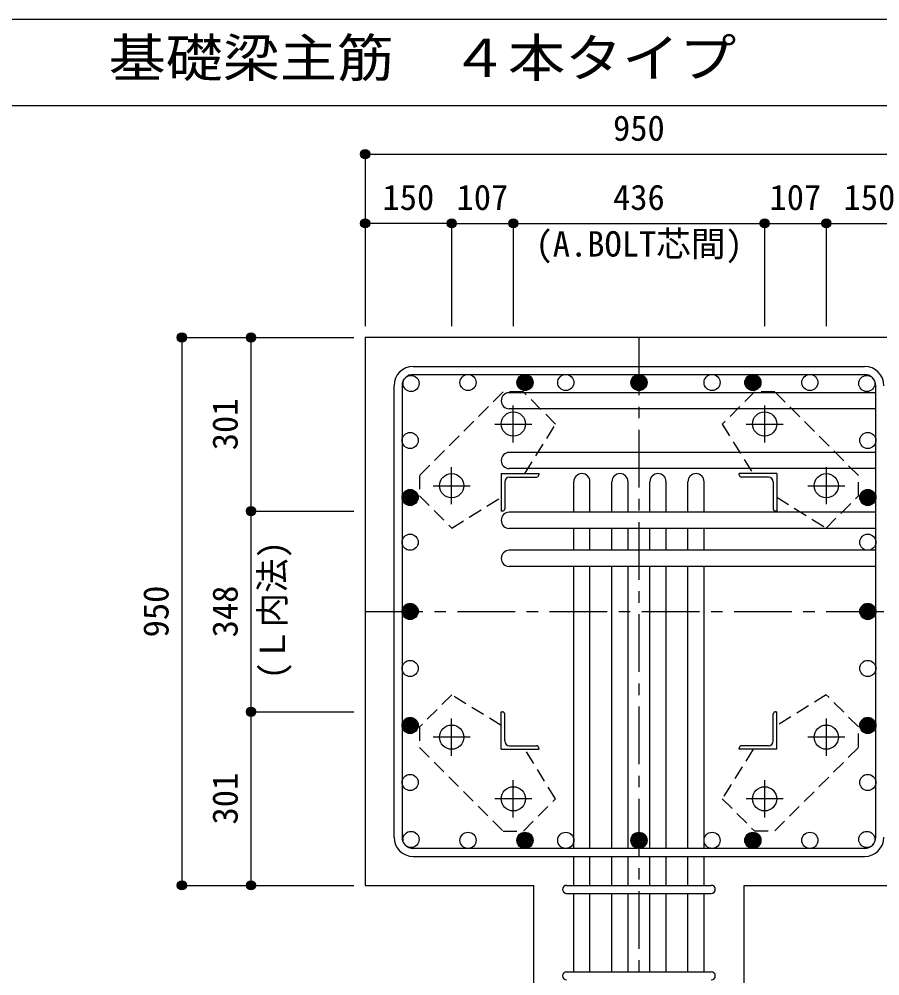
# Model space of a CAD drawing. Units: millimetres at full size, sheet at 1:20. Extents: x -3982 to 3969, y -2797 to 2801.
# Drawn here: x -707 to 786, y 1142 to 2801 of the extents above; entities that cross this region are included whole.
import ezdxf
from ezdxf.enums import TextEntityAlignment as Align

# ---------------------------------------------------------------- set-up
doc = ezdxf.new("R2010")
doc.units = ezdxf.units.MM
doc.header["$LTSCALE"] = 20
doc.header["$PDMODE"] = 32
doc.header["$PDSIZE"] = 10
doc.linetypes.add('CHAIN1', pattern=[8, 5, -1, 1, -1])
doc.linetypes.add('DASHED1', pattern=[1.8, 1.2, -0.6])
for name, color, linetype in [('6-1_躯体線', 2, 'Continuous'), ('6-2_A.Bolt_', 4, 'Continuous'), ('6-3_柱型主筋', 4, 'Continuous'), ('6-4_フープ', 7, 'Continuous'), ('6-5_梁主筋', 7, 'Continuous'), ('6-6_S.T.P.', 7, 'Continuous'), ('6-7_文字', 7, 'Continuous'), ('6-9_プレート', 4, 'DASHED1'), ('6-D_寸法', 4, 'Continuous'), ('F-0_枠', 6, 'Continuous')]:
    doc.layers.add(name, color=color, linetype=linetype)
doc.styles.add('ＭＳ ゴシック', font='')
doc.styles.get('ＭＳ ゴシック').set_extended_font_data('MS Gothic')

msp = doc.modelspace()

# ---------------------------------------------------------------- linework, layer by layer
at = {"layer": '6-1_躯体線'}
for p, q in [((-106.71, 2248.59), (-106.71, 1298.59)), ((1243.29, 2248.59), (-106.71, 2248.59)), ((-106.71, 1298.59), (185.79, 1298.59)), ((185.79, 898.59), (185.79, 1298.59)), ((550.79, 898.59), (550.79, 1298.59)), ((550.79, 1298.59), (843.29, 1298.59))]:
    msp.add_line(p, q, dxfattribs=at)
at = {"layer": '6-2_A.Bolt_', "linetype": 'CHAIN1'}
for p, q in [((150.29, 2066.39), (150.29, 2130.89)), ((586.29, 2130.89), (586.29, 2066.39)), ((117.99, 2098.59), (182.49, 2098.59)), ((554.09, 2098.59), (618.59, 2098.59)), ((43.29, 1959.39), (43.29, 2023.89)), ((693.29, 2023.89), (693.29, 1959.39)), ((10.99, 1991.59), (75.49, 1991.59)), ((661.09, 1991.59), (725.59, 1991.59)), ((43.29, 1523.29), (43.29, 1587.79)), ((693.29, 1587.79), (693.29, 1523.29)), ((75.49, 1555.59), (10.99, 1555.59)), ((725.59, 1555.59), (661.09, 1555.59)), ((150.29, 1416.29), (150.29, 1480.79)), ((586.29, 1480.79), (586.29, 1416.29)), ((182.49, 1448.59), (117.99, 1448.59)), ((618.59, 1448.59), (554.09, 1448.59))]:
    msp.add_line(p, q, dxfattribs=at)
at = {"layer": '6-2_A.Bolt_'}
for p, q in [((129.29, 2012.59), (194.29, 2012.59)), ((129.29, 2012.59), (129.29, 1947.59)), ((194.29, 2012.59), (194.29, 2010.59)), ((607.29, 2012.59), (542.29, 2012.59)), ((542.29, 2010.59), (542.29, 2012.59)), ((607.29, 2012.59), (607.29, 1947.59)), ((135.29, 1998.09), (135.29, 1951.59)), ((143.79, 2006.59), (190.29, 2006.59)), ((592.79, 2006.59), (546.29, 2006.59)), ((601.29, 1998.09), (601.29, 1951.59)), ((131.29, 1947.59), (129.29, 1947.59)), ((607.29, 1947.59), (605.29, 1947.59)), ((129.29, 1599.59), (131.29, 1599.59)), ((129.29, 1534.59), (129.29, 1599.59)), ((135.29, 1549.09), (135.29, 1595.59)), ((601.29, 1549.09), (601.29, 1595.59)), ((605.29, 1599.59), (607.29, 1599.59)), ((607.29, 1534.59), (607.29, 1599.59)), ((129.29, 1534.59), (194.29, 1534.59)), ((143.79, 1540.59), (190.29, 1540.59)), ((194.29, 1536.59), (194.29, 1534.59)), ((542.29, 1534.59), (542.29, 1536.59)), ((607.29, 1534.59), (542.29, 1534.59)), ((592.79, 1540.59), (546.29, 1540.59))]:
    msp.add_line(p, q, dxfattribs=at)
at = {"layer": '6-2_A.Bolt_', "color": 3}
for centre in [(150.29, 2098.59), (586.29, 2098.59), (43.29, 1991.59), (693.29, 1991.59), (43.29, 1555.59), (693.29, 1555.59), (150.29, 1448.59), (586.29, 1448.59)]:
    msp.add_circle(centre, 21, dxfattribs=at)
at = {"layer": '6-2_A.Bolt_'}
for centre, radius, start, end in [((190.29, 2010.59), 4, 270, 0), ((546.29, 2010.59), 4, 180, 270), ((143.79, 1998.09), 8.5, 90, 180), ((592.79, 1998.09), 8.5, 0, 90), ((131.29, 1951.59), 4, 270, 0), ((605.29, 1951.59), 4, 180, 270), ((131.29, 1595.59), 4, 0, 90), ((605.29, 1595.59), 4, 90, 180), ((143.79, 1549.09), 8.5, 180, 270), ((592.79, 1549.09), 8.5, 270, 0), ((190.29, 1536.59), 4, 0, 90), ((546.29, 1536.59), 4, 90, 180)]:
    msp.add_arc(centre, radius, start, end, dxfattribs=at)
at = {"layer": '6-3_柱型主筋', "color": 3}
for centre in [(-27.1, 2168.98), (71.75, 2170.59), (170.6, 2170.59), (170.6, 2170.59), (241.29, 2170.59), (368.29, 2170.59), (368.29, 2170.59), (495.14, 2170.59), (565.99, 2170.59), (565.99, 2170.59), (664.83, 2170.59), (763.68, 2168.98), (-28.71, 2070.13), (765.29, 2070.13), (-28.71, 1971.28), (-28.71, 1971.28), (765.29, 1971.28), (765.29, 1971.28), (-28.71, 1893.59), (765.29, 1893.59), (-28.71, 1773.59), (-28.71, 1773.59), (765.29, 1773.59), (765.29, 1773.59), (-28.71, 1674.74), (765.29, 1674.74), (-28.71, 1575.89), (-28.71, 1575.89), (765.29, 1575.89), (765.29, 1575.89), (-28.71, 1477.05), (765.29, 1477.05), (-27.1, 1378.2), (71.75, 1376.59), (170.6, 1376.59), (170.6, 1376.59), (241.29, 1376.59), (368.29, 1376.59), (368.29, 1376.59), (495.14, 1376.59), (565.99, 1376.59), (565.99, 1376.59), (664.83, 1376.59), (763.68, 1378.2)]:
    msp.add_circle(centre, 14, dxfattribs=at)
at = {"layer": '6-3_柱型主筋'}
for centre, radius in [((170.6, 2170.59), 14), ((170.6, 2170.59), 12.6), ((170.6, 2170.59), 11.2), ((170.6, 2170.59), 9.8), ((170.6, 2170.59), 8.4), ((170.6, 2170.59), 7), ((170.6, 2170.59), 5.6), ((170.6, 2170.59), 4.2), ((368.29, 2170.59), 14), ((368.29, 2170.59), 12.6), ((368.29, 2170.59), 11.2), ((368.29, 2170.59), 9.8), ((368.29, 2170.59), 8.4), ((368.29, 2170.59), 7), ((368.29, 2170.59), 5.6), ((368.29, 2170.59), 4.2), ((565.99, 2170.59), 14), ((565.99, 2170.59), 12.6), ((565.99, 2170.59), 11.2), ((565.99, 2170.59), 9.8), ((565.99, 2170.59), 8.4), ((565.99, 2170.59), 7), ((565.99, 2170.59), 5.6), ((565.99, 2170.59), 4.2), ((170.6, 2170.59), 2.8), ((170.6, 2170.59), 1.4), ((368.29, 2170.59), 2.8), ((368.29, 2170.59), 1.4), ((565.99, 2170.59), 2.8), ((565.99, 2170.59), 1.4), ((-28.71, 1971.28), 14), ((-28.71, 1971.28), 12.6), ((-28.71, 1971.28), 11.2), ((-28.71, 1971.28), 9.8), ((-28.71, 1971.28), 8.4), ((-28.71, 1971.28), 7), ((-28.71, 1971.28), 5.6), ((-28.71, 1971.28), 4.2), ((765.29, 1971.28), 14), ((765.29, 1971.28), 12.6), ((765.29, 1971.28), 11.2), ((765.29, 1971.28), 9.8), ((765.29, 1971.28), 8.4), ((765.29, 1971.28), 7), ((765.29, 1971.28), 5.6), ((765.29, 1971.28), 4.2), ((-28.71, 1971.28), 2.8), ((-28.71, 1971.28), 1.4), ((765.29, 1971.28), 2.8), ((765.29, 1971.28), 1.4), ((-28.71, 1773.59), 14), ((-28.71, 1773.59), 12.6), ((-28.71, 1773.59), 11.2), ((-28.71, 1773.59), 9.8), ((-28.71, 1773.59), 8.4), ((-28.71, 1773.59), 7), ((-28.71, 1773.59), 5.6), ((-28.71, 1773.59), 4.2), ((-28.71, 1773.59), 2.8), ((765.29, 1773.59), 14), ((765.29, 1773.59), 12.6), ((765.29, 1773.59), 11.2), ((765.29, 1773.59), 9.8), ((765.29, 1773.59), 8.4), ((765.29, 1773.59), 7), ((765.29, 1773.59), 5.6), ((765.29, 1773.59), 4.2), ((765.29, 1773.59), 2.8), ((-28.71, 1773.59), 1.4), ((765.29, 1773.59), 1.4), ((-28.71, 1575.89), 14), ((-28.71, 1575.89), 12.6), ((-28.71, 1575.89), 11.2), ((-28.71, 1575.89), 9.8), ((-28.71, 1575.89), 8.4), ((-28.71, 1575.89), 7), ((-28.71, 1575.89), 5.6), ((-28.71, 1575.89), 4.2), ((-28.71, 1575.89), 2.8), ((-28.71, 1575.89), 1.4), ((765.29, 1575.89), 14), ((765.29, 1575.89), 12.6), ((765.29, 1575.89), 11.2), ((765.29, 1575.89), 9.8), ((765.29, 1575.89), 8.4), ((765.29, 1575.89), 7), ((765.29, 1575.89), 5.6), ((765.29, 1575.89), 4.2), ((765.29, 1575.89), 2.8), ((765.29, 1575.89), 1.4), ((170.6, 1376.59), 14), ((170.6, 1376.59), 12.6), ((170.6, 1376.59), 11.2), ((170.6, 1376.59), 9.8), ((170.6, 1376.59), 8.4), ((170.6, 1376.59), 7), ((170.6, 1376.59), 5.6), ((170.6, 1376.59), 4.2), ((170.6, 1376.59), 2.8), ((170.6, 1376.59), 1.4), ((368.29, 1376.59), 14), ((368.29, 1376.59), 12.6), ((368.29, 1376.59), 11.2), ((368.29, 1376.59), 9.8), ((368.29, 1376.59), 8.4), ((368.29, 1376.59), 7), ((368.29, 1376.59), 5.6), ((368.29, 1376.59), 4.2), ((368.29, 1376.59), 2.8), ((368.29, 1376.59), 1.4), ((565.99, 1376.59), 14), ((565.99, 1376.59), 12.6), ((565.99, 1376.59), 11.2), ((565.99, 1376.59), 9.8), ((565.99, 1376.59), 8.4), ((565.99, 1376.59), 7), ((565.99, 1376.59), 5.6), ((565.99, 1376.59), 4.2), ((565.99, 1376.59), 2.8), ((565.99, 1376.59), 1.4)]:
    msp.add_circle(centre, radius, dxfattribs=at)
at = {"layer": '6-4_フープ'}
for p, q in [((-23.21, 2198.59), (759.79, 2198.59)), ((-23.21, 2184.59), (759.79, 2184.59)), ((-56.71, 1382.09), (-56.71, 2165.09)), ((-42.71, 2165.09), (-42.71, 1382.09)), ((779.29, 1382.09), (779.29, 2165.09)), ((759.79, 1362.59), (-23.21, 1362.59)), ((-23.21, 1348.59), (759.79, 1348.59))]:
    msp.add_line(p, q, dxfattribs=at)
for centre, radius, start, end in [((-23.21, 2165.09), 33.5, 90, 180), ((759.79, 2165.09), 33.5, 0, 90), ((-23.21, 2165.09), 19.5, 90, 180), ((759.79, 2165.09), 19.5, 0, 90), ((-23.21, 1382.09), 33.5, 180, 270), ((-23.21, 1382.09), 19.5, 180, 270), ((759.79, 1382.09), 33.5, 270, 0), ((759.79, 1382.09), 19.5, 270, 0)]:
    msp.add_arc(centre, radius, start, end, dxfattribs=at)
at = {"layer": '6-5_梁主筋'}
for p, q in [((779.29, 2152.98), (143.29, 2152.98)), ((779.29, 2124.98), (143.29, 2124.98)), ((779.29, 2049.28), (143.29, 2049.28)), ((779.29, 2021.28), (143.29, 2021.28)), ((255.29, 1945.59), (255.29, 1998.59)), ((283.29, 1945.59), (283.29, 1998.59)), ((321.29, 1945.59), (321.29, 1998.59)), ((349.29, 1945.59), (349.29, 1998.59)), ((387.29, 1945.59), (387.29, 1998.59)), ((415.29, 1945.59), (415.29, 1998.59)), ((453.29, 1945.59), (453.29, 1998.59)), ((481.29, 1945.59), (481.29, 1998.59)), ((779.29, 1945.59), (143.29, 1945.59)), ((779.29, 1917.59), (143.29, 1917.59)), ((255.29, 1879.59), (255.29, 1917.59)), ((283.29, 1879.59), (283.29, 1917.59)), ((321.29, 1879.59), (321.29, 1917.59)), ((349.29, 1879.59), (349.29, 1917.59)), ((387.29, 1879.59), (387.29, 1917.59)), ((415.29, 1879.59), (415.29, 1917.59)), ((453.29, 1879.59), (453.29, 1917.59)), ((481.29, 1879.59), (481.29, 1917.59)), ((779.29, 1879.59), (143.29, 1879.59)), ((779.29, 1851.59), (143.29, 1851.59)), ((255.29, 1362.59), (255.29, 1851.59)), ((283.29, 1362.59), (283.29, 1851.59)), ((321.29, 1362.59), (321.29, 1851.59)), ((349.29, 1362.59), (349.29, 1851.59)), ((387.29, 1362.59), (387.29, 1851.59)), ((415.29, 1362.59), (415.29, 1851.59)), ((453.29, 1362.59), (453.29, 1851.59)), ((481.29, 1362.59), (481.29, 1851.59)), ((255.29, 1298.59), (255.29, 1348.59)), ((283.29, 1298.59), (283.29, 1348.59)), ((321.29, 1298.59), (321.29, 1348.59)), ((349.29, 1298.59), (349.29, 1348.59)), ((387.29, 1298.59), (387.29, 1348.59)), ((415.29, 1298.59), (415.29, 1348.59)), ((453.29, 1298.59), (453.29, 1348.59)), ((481.29, 1298.59), (481.29, 1348.59)), ((255.29, 1148.59), (255.29, 1284.59)), ((283.29, 1148.59), (283.29, 1284.59)), ((321.29, 1148.59), (321.29, 1284.59)), ((349.29, 1148.59), (349.29, 1284.59)), ((387.29, 1148.59), (387.29, 1284.59)), ((415.29, 1148.59), (415.29, 1284.59)), ((453.29, 1148.59), (453.29, 1284.59)), ((481.29, 1148.59), (481.29, 1284.59))]:
    msp.add_line(p, q, dxfattribs=at)
for centre, start, end in [((143.29, 2138.98), 90, 270), ((143.29, 2035.28), 90, 270), ((269.29, 1998.59), 0, 180), ((335.29, 1998.59), 0, 180), ((401.29, 1998.59), 0, 180), ((467.29, 1998.59), 0, 180), ((143.29, 1931.59), 90, 270), ((143.29, 1865.59), 90, 270)]:
    msp.add_arc(centre, 14, start, end, dxfattribs=at)
at = {"layer": '6-6_S.T.P.'}
for p, q in [((242.79, 1298.59), (493.79, 1298.59)), ((242.79, 1284.59), (493.79, 1284.59)), ((242.79, 1148.59), (493.79, 1148.59))]:
    msp.add_line(p, q, dxfattribs=at)
for centre, start, end in [((242.79, 1291.59), 90, 270), ((242.79, 1291.59), 90, 270), ((242.79, 1291.59), 90, 270), ((242.79, 1291.59), 90, 270), ((493.79, 1291.59), 270, 90), ((493.79, 1291.59), 270, 90), ((493.79, 1291.59), 270, 90), ((493.79, 1291.59), 270, 90), ((242.79, 1141.59), 90, 270), ((493.79, 1141.59), 270, 90)]:
    msp.add_arc(centre, 7, start, end, dxfattribs=at)
at = {"layer": '6-9_プレート'}
for points in [[(132.49, 2154.29), (-12.51, 2009.39), (-12.51, 1973.99), (43.39, 1918.19), (129.29, 1971.59)], [(170.29, 2012.59), (223.69, 2098.49), (167.89, 2154.29), (132.49, 2154.29)], [(748.99, 2009.39), (604.09, 2154.39), (568.69, 2154.39), (512.89, 2098.49), (566.29, 2012.59)], [(607.29, 1971.59), (693.19, 1918.19), (748.99, 1973.99), (748.99, 2009.39)], [(129.29, 1575.59), (43.39, 1628.99), (-12.41, 1573.19), (-12.41, 1537.79)], [(604.09, 1392.89), (749.09, 1537.79), (749.09, 1573.19), (693.19, 1628.99), (607.29, 1575.59)], [(-12.41, 1537.79), (132.49, 1392.79), (167.89, 1392.79), (223.69, 1448.69), (170.29, 1534.59)], [(566.29, 1534.59), (512.89, 1448.69), (568.69, 1392.89), (604.09, 1392.89)]]:
    msp.add_lwpolyline(points, dxfattribs=at)
at = {"layer": '6-D_寸法'}
for p, q in [((-106.71, 2566.62), (-106.71, 2446.62)), ((-106.71, 2566.62), (-106.71, 2446.62)), ((-106.71, 2566.62), (843.29, 2566.62)), ((-106.71, 2446.62), (-106.71, 2268.59)), ((43.29, 2446.62), (-106.71, 2446.62)), ((-106.71, 2446.62), (-106.71, 2268.59)), ((43.29, 2446.62), (43.29, 2268.59)), ((43.29, 2446.62), (150.29, 2446.62)), ((150.29, 2446.62), (150.29, 2268.59)), ((150.29, 2446.62), (586.29, 2446.62)), ((586.29, 2446.62), (586.29, 2268.59)), ((586.29, 2446.62), (693.29, 2446.62)), ((693.29, 2446.62), (693.29, 2268.59)), ((-424.74, 2248.59), (-304.74, 2248.59)), ((-424.74, 2248.59), (-424.74, 1298.59)), ((-304.74, 2248.59), (-126.71, 2248.59)), ((-304.74, 2248.59), (-126.71, 2248.59)), ((-304.74, 1599.59), (-304.74, 1947.59)), ((-304.74, 1947.59), (-126.71, 1947.59)), ((-304.74, 1298.59), (-304.74, 1599.59)), ((-304.74, 1599.59), (-126.71, 1599.59)), ((-424.74, 1298.59), (-304.74, 1298.59)), ((-304.74, 1298.59), (-126.71, 1298.59)), ((-304.74, 1298.59), (-126.71, 1298.59))]:
    msp.add_line(p, q, dxfattribs=at)
at = {"layer": '6-D_寸法', "linetype": 'CHAIN1'}
for p, q in [((368.29, 2248.59), (368.29, 898.59)), ((-106.71, 1773.59), (843.29, 1773.59))]:
    msp.add_line(p, q, dxfattribs=at)
at = {"layer": '6-D_寸法'}
for points in [[(693.29, 2446.62), (843.29, 2446.62), (843.29, 2268.59)], [(-424.74, 2248.59), (-304.74, 2248.59), (-126.71, 2248.59)], [(-304.74, 1947.59), (-304.74, 2248.59), (-126.71, 2248.59)]]:
    msp.add_lwpolyline(points, dxfattribs=at)
for centre, radius in [((-106.71, 2566.62), 8), ((-106.71, 2566.62), 7.2), ((-106.71, 2566.62), 6.4), ((-106.71, 2566.62), 5.6), ((-106.71, 2566.62), 4.8), ((-106.71, 2566.62), 4), ((-106.71, 2566.62), 3.2), ((-106.71, 2566.62), 2.4), ((-106.71, 2566.62), 1.6), ((-106.71, 2566.62), 0.8), ((-106.71, 2446.62), 8), ((-106.71, 2446.62), 7.2), ((-106.71, 2446.62), 6.4), ((-106.71, 2446.62), 5.6), ((-106.71, 2446.62), 4.8), ((-106.71, 2446.62), 4), ((-106.71, 2446.62), 3.2), ((-106.71, 2446.62), 2.4), ((-106.71, 2446.62), 1.6), ((-106.71, 2446.62), 0.8), ((43.29, 2446.62), 8), ((43.29, 2446.62), 7.2), ((43.29, 2446.62), 6.4), ((43.29, 2446.62), 5.6), ((43.29, 2446.62), 4.8), ((43.29, 2446.62), 4), ((43.29, 2446.62), 3.2), ((43.29, 2446.62), 2.4), ((43.29, 2446.62), 1.6), ((43.29, 2446.62), 0.8), ((150.29, 2446.62), 8), ((150.29, 2446.62), 7.2), ((150.29, 2446.62), 6.4), ((150.29, 2446.62), 5.6), ((150.29, 2446.62), 4.8), ((150.29, 2446.62), 4), ((150.29, 2446.62), 3.2), ((150.29, 2446.62), 2.4), ((150.29, 2446.62), 1.6), ((150.29, 2446.62), 0.8), ((586.29, 2446.62), 8), ((586.29, 2446.62), 7.2), ((586.29, 2446.62), 6.4), ((586.29, 2446.62), 5.6), ((586.29, 2446.62), 4.8), ((586.29, 2446.62), 4), ((586.29, 2446.62), 3.2), ((586.29, 2446.62), 2.4), ((586.29, 2446.62), 1.6), ((586.29, 2446.62), 0.8), ((693.29, 2446.62), 8), ((693.29, 2446.62), 7.2), ((693.29, 2446.62), 6.4), ((693.29, 2446.62), 5.6), ((693.29, 2446.62), 4.8), ((693.29, 2446.62), 4), ((693.29, 2446.62), 3.2), ((693.29, 2446.62), 2.4), ((693.29, 2446.62), 1.6), ((693.29, 2446.62), 0.8), ((-424.74, 2248.59), 8), ((-304.74, 2248.59), 8), ((-424.74, 2248.59), 7.2), ((-424.74, 2248.59), 6.4), ((-424.74, 2248.59), 5.6), ((-424.74, 2248.59), 4.8), ((-424.74, 2248.59), 4), ((-424.74, 2248.59), 3.2), ((-424.74, 2248.59), 2.4), ((-424.74, 2248.59), 1.6), ((-424.74, 2248.59), 0.8), ((-304.74, 2248.59), 7.2), ((-304.74, 2248.59), 6.4), ((-304.74, 2248.59), 5.6), ((-304.74, 2248.59), 4.8), ((-304.74, 2248.59), 4), ((-304.74, 2248.59), 3.2), ((-304.74, 2248.59), 2.4), ((-304.74, 2248.59), 1.6), ((-304.74, 2248.59), 0.8), ((-304.74, 1947.59), 8), ((-304.74, 1947.59), 7.2), ((-304.74, 1947.59), 6.4), ((-304.74, 1947.59), 5.6), ((-304.74, 1947.59), 4.8), ((-304.74, 1947.59), 4), ((-304.74, 1947.59), 3.2), ((-304.74, 1947.59), 2.4), ((-304.74, 1947.59), 1.6), ((-304.74, 1947.59), 0.8), ((-304.74, 1599.59), 8), ((-304.74, 1599.59), 7.2), ((-304.74, 1599.59), 6.4), ((-304.74, 1599.59), 5.6), ((-304.74, 1599.59), 4.8), ((-304.74, 1599.59), 4), ((-304.74, 1599.59), 3.2), ((-304.74, 1599.59), 2.4), ((-304.74, 1599.59), 1.6), ((-304.74, 1599.59), 0.8), ((-424.74, 1298.59), 8), ((-424.74, 1298.59), 7.2), ((-424.74, 1298.59), 6.4), ((-424.74, 1298.59), 5.6), ((-424.74, 1298.59), 4.8), ((-424.74, 1298.59), 4), ((-424.74, 1298.59), 3.2), ((-424.74, 1298.59), 2.4), ((-424.74, 1298.59), 1.6), ((-424.74, 1298.59), 0.8), ((-304.74, 1298.59), 8), ((-304.74, 1298.59), 7.2), ((-304.74, 1298.59), 6.4), ((-304.74, 1298.59), 5.6), ((-304.74, 1298.59), 4.8), ((-304.74, 1298.59), 4), ((-304.74, 1298.59), 3.2), ((-304.74, 1298.59), 2.4), ((-304.74, 1298.59), 1.6), ((-304.74, 1298.59), 0.8)]:
    msp.add_circle(centre, radius, dxfattribs=at)
at = {"layer": '6-D_寸法', "color": 7}
for p in [(-106.71, 2566.62), (-106.71, 2446.62), (-106.71, 2446.62), (43.29, 2446.62), (43.29, 2446.62), (150.29, 2446.62), (150.29, 2446.62), (586.29, 2446.62), (586.29, 2446.62), (693.29, 2446.62), (693.29, 2446.62), (-424.74, 2248.59), (-304.74, 2248.59), (-304.74, 1947.59), (-304.74, 1599.59), (-424.74, 1298.59), (-304.74, 1298.59)]:
    msp.add_point(p, dxfattribs=at)
at = {"layer": 'F-0_枠'}
msp.add_line((-3981.92, 2800.77), (3969.4, 2800.77), dxfattribs=at)
at = {"layer": 'F-0_枠', "color": 2}
msp.add_line((-3981.92, 2650.77), (2482.4, 2650.77), dxfattribs=at)

# ---------------------------------------------------------------- texts
at = {"layer": '6-7_文字', "color": 2, "style": 'ＭＳ ゴシック', "width": 1.1}
msp.add_text('\u3000\u3000基礎梁主筋\u3000４本タイプ', height=65.98, dxfattribs=at).set_placement((-749.76, 2680.77), align=Align.BOTTOM_LEFT)
at = {"layer": '6-7_文字', "color": 4, "style": 'ＭＳ ゴシック'}
msp.add_text('(A.BOLT芯間)', height=43.99, dxfattribs=at).set_placement((188.82, 2375.84), align=Align.BOTTOM_LEFT)
msp.add_text('(Ｌ内法)', height=43.99, rotation=90, dxfattribs=at).set_placement((-232.77, 1655.83), align=Align.BOTTOM_LEFT)
at = {"layer": '6-D_寸法', "style": 'ＭＳ ゴシック'}
for s, p in [('950', (323.29, 2576.62)), ('150', (-76.71, 2456.62)), ('107', (51.79, 2456.62)), ('436', (323.29, 2456.62)), ('107', (594.79, 2456.62)), ('150', (723.29, 2456.62))]:
    msp.add_text(s, height=43.99, dxfattribs=at).set_placement(p, align=Align.BOTTOM_LEFT)
for s, p in [('301', (-314.74, 2053.09)), ('950', (-434.74, 1728.59)), ('348', (-314.74, 1728.59)), ('301', (-314.74, 1404.09))]:
    msp.add_text(s, height=43.99, rotation=90, dxfattribs=at).set_placement(p, align=Align.BOTTOM_LEFT)

doc.saveas('drawing.dxf')
